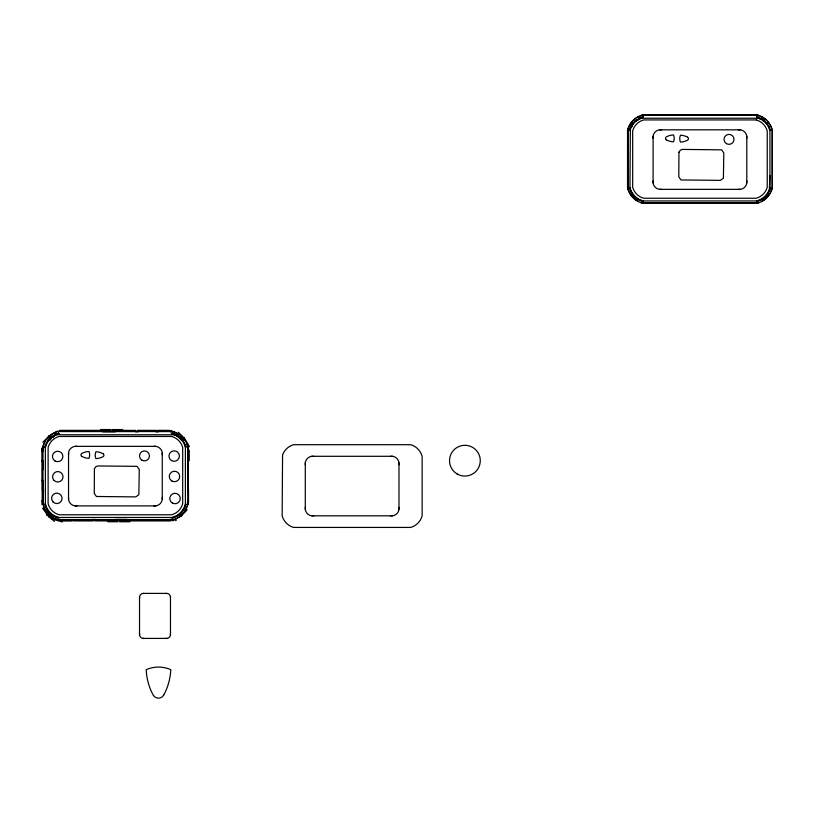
<?xml version="1.0" encoding="UTF-8"?>
<svg xmlns="http://www.w3.org/2000/svg" width="813" height="813" viewBox="0 0 813 813"><rect width="100%" height="100%" fill="white"/><g stroke="black" fill="none" stroke-linecap="round" stroke-linejoin="round"><path stroke-width="1.22" d="M68.546 497.404L68.577 499.71A7.5 7.5 0 0 0 74.725 505.849L77.032 505.879M139.531 633.825L139.694 635.675A4.055 4.055 0 0 0 142.265 638.246L144.114 638.408M162.254 454.833L162.224 452.526A7.5 7.5 0 0 0 156.086 446.388L153.769 446.357M170.476 597.982L170.303 596.132A4.055 4.055 0 0 0 167.742 593.561L165.882 593.399M305.292 507.342L305.312 509.649A7.5 7.5 0 0 0 311.46 515.788L313.767 515.818M398.99 464.782L398.959 462.475A7.5 7.5 0 0 0 392.821 456.327L390.514 456.296M653.093 180.872L653.113 183.179A7.5 7.5 0 0 0 659.262 189.327L661.569 189.358M746.791 138.312L746.761 136.005A7.5 7.5 0 0 0 740.623 129.856L738.316 129.826M144.114 593.399L142.265 593.561A4.055 4.055 0 0 0 139.694 596.132L139.531 597.982M165.882 638.408L167.742 638.246A4.055 4.055 0 0 0 170.303 635.675L170.476 633.825M58.292 519.893L58.678 517.444L56.9 516.875A18.425 18.425 0 0 1 46.006 505.991L45.437 504.212L42.987 504.588L43.709 506.834A20.874 20.874 0 0 0 56.046 519.172L58.292 519.893L172.508 519.893L174.754 519.172A20.874 20.874 0 0 0 187.092 506.834L187.813 504.588L187.813 446.642L187.092 444.396A20.874 20.874 0 0 0 174.754 432.059L172.508 431.337L58.292 431.337L56.046 432.059A20.874 20.874 0 0 0 43.709 444.396L42.987 446.642L42.987 504.588M172.508 431.337L172.132 433.786L173.901 434.355A18.425 18.425 0 0 1 184.795 445.239L185.364 447.018L187.813 446.642M642.829 203.362L643.215 200.923L641.437 200.354A18.425 18.425 0 0 1 630.542 189.459L629.973 187.681L627.534 188.067L628.256 190.313A20.874 20.874 0 0 0 640.583 202.64L642.829 203.362L757.055 203.362L759.291 202.64A20.874 20.874 0 0 0 771.628 190.313L772.35 188.067L772.35 130.11L771.628 127.865A20.874 20.874 0 0 0 759.291 115.537L757.055 114.816L642.829 114.816L640.583 115.537A20.874 20.874 0 0 0 628.256 127.865L627.534 130.11L627.534 188.067M757.055 114.816L756.669 117.255L758.448 117.824A18.425 18.425 0 0 1 769.332 128.718L769.911 130.497L772.35 130.11M629.882 128.932L630.309 127.57M45.406 446.357C46.859 440.859 51.321 436.266 56.829 434.762L173.972 434.762C179.48 436.266 183.941 440.859 185.394 446.357L185.394 505.879C183.941 511.387 179.48 515.97 173.972 517.475L56.829 517.475C51.321 515.97 46.859 511.387 45.406 505.879L45.345 445.463M185.771 504.273L185.171 506.123A18.821 18.821 0 0 1 174.043 517.251L172.193 517.851M629.577 130.436L630.166 128.576A18.821 18.821 0 0 1 641.294 117.448L643.154 116.859M769.941 175.476L769.332 189.459A18.425 18.425 0 0 1 758.448 200.354L756.669 200.923L757.055 203.362M770.307 187.742L769.708 189.602A18.821 18.821 0 0 1 758.58 200.73L756.73 201.319M41.504 449.691L45.538 440.036M42.611 450.148L43.617 447.739M187.346 502.434L187.62 501.794M184.693 511.905L186.187 508.328M186.705 507.078L188.728 502.251M630.858 126.228L632.27 123.698M47.733 440.229L49.552 437.994M42.957 442.15L49.268 435.839M180.953 516.103L187.275 509.792M50.589 437.008L51.707 436.124M48.343 436.317L57.398 431.093M49.542 437.008L50.264 436.591M54.644 434.071L55.731 433.441M172.234 519.812L173.555 519.05M179.968 515.351L181.289 514.578M172.834 520.848L181.888 515.625M175.588 520.655L176.289 520.249M638.683 118.129L639.983 117.56M55.447 434.091L59.288 433.654M640.664 115.731L642.859 115.019L757.015 115.019L759.22 115.731M640.756 115.974L642.9 115.283M759.22 202.447L757.015 203.159L642.859 203.159L640.664 202.447M58.607 433.38L56.758 433.979A18.821 18.821 0 0 0 45.63 445.107L45.04 446.957L45.569 446.144M45.182 504.934L45.406 503.958L45.63 506.123A18.821 18.821 0 0 0 56.758 517.251L58.607 517.851M659.587 129.826L740.297 129.826M659.587 189.358L740.297 189.358M642.9 202.884L756.974 202.884M100.538 429.538L111.005 429.538M112.235 429.569L122.702 429.569M59.705 430.372L100.731 430.372M122.804 430.392L135.507 430.402M137.194 430.372L157.143 430.392M158.423 430.301L170.029 430.392M100.538 430.738L111.005 430.738M112.235 430.768L122.702 430.768M59.705 431.571L135.507 431.612M135.7 431.551L170.029 431.591M102.723 431.815L115.405 431.815M135.68 431.815L138.22 431.815M155.964 431.815L158.494 431.815M171.401 433.654L175.232 434.091M75.05 446.357L155.761 446.357M311.786 456.296L392.496 456.296M75.05 505.879L155.761 505.879M311.786 515.818L392.496 515.818M58.363 519.416L60.904 519.416M92.591 519.416L95.121 519.416M115.405 519.416L126.808 519.416M169.907 519.416L172.437 519.416M58.323 519.68L60.863 519.68M92.57 519.68L105.385 519.7M115.405 519.68L126.818 519.68M169.947 519.68L172.478 519.68M60.396 519.71L72.011 519.802M73.292 519.71L93.231 519.731M105.71 519.71L115.476 519.71M127.082 519.731L150.954 519.731M151.259 519.741L170.72 519.731M107.733 520.533L118.19 520.533M119.43 520.564L129.887 520.564M61.544 521.001L72.011 521.001M73.292 520.909L93.231 520.93M94.928 520.899L108.891 520.909M129.694 520.93L170.72 520.93M107.733 521.733L118.19 521.733M119.43 521.763L129.887 521.763M143.047 593.399L166.96 593.399M143.047 638.408L166.96 638.408M661.569 129.826L659.262 129.856A7.5 7.5 0 0 0 653.113 136.005L653.093 138.312M738.316 189.358L740.623 189.327A7.5 7.5 0 0 0 746.761 183.179L746.791 180.872M313.767 456.296L311.46 456.327A7.5 7.5 0 0 0 305.312 462.475L305.292 464.782M77.032 446.357L74.725 446.388A7.5 7.5 0 0 0 68.577 452.526L68.546 454.833M390.514 515.818L392.821 515.788A7.5 7.5 0 0 0 398.959 509.649L398.99 507.342M153.769 505.879L156.086 505.849A7.5 7.5 0 0 0 162.224 499.71L162.254 497.404M627.534 130.11L629.973 130.497L630.542 128.718A18.425 18.425 0 0 1 641.437 117.824L643.215 117.255L642.829 114.816M769.941 187.691L772.35 188.067M42.987 446.642L45.437 447.018L46.006 445.239A18.425 18.425 0 0 1 56.9 434.355L58.678 433.786L58.292 431.337M187.813 504.588L185.394 504.212L184.795 505.991A18.425 18.425 0 0 1 173.901 516.875L172.132 517.444L172.508 519.893M52.418 517.871L62.306 520.706M52.093 519.029L62.144 521.916M756.974 115.283L759.129 115.974M756.73 116.859L758.58 117.448A18.821 18.821 0 0 1 769.708 128.576L770.307 130.436M643.154 201.319L641.294 200.73A18.821 18.821 0 0 1 630.166 189.602L629.577 187.742M172.193 433.38L174.043 433.979A18.821 18.821 0 0 1 185.171 445.107L185.771 446.957M170.862 430.788L175.679 432.811M176.929 433.329L180.506 434.833M170.395 431.896L171.045 432.17M172.803 432.912L173.972 433.4M176.472 434.437L177.63 434.925M761.08 118.129L762.33 118.81M176.533 434.66L177.783 435.331M48.231 514.873L52.195 518.003M46.28 514.863L46.829 515.3M48.333 516.479L54.491 521.346M763.519 119.592L764.637 120.487M178.972 436.124L182.092 439.071M178.393 432.252L183.941 437.801M180.283 435.839L181.238 436.794M182.193 437.75L183.088 438.644M43.546 507.576L45.863 510.686M46.676 511.773L49.796 515.96M42.581 508.298L48.841 516.682M184.226 437.628L189.459 446.683M183.189 438.227L184.49 440.494M186.472 443.928L188.413 447.292M768.905 126.228L769.454 127.57M746.791 136.33L746.791 182.854M653.093 136.33L653.093 182.854M628.002 130.182L628.002 187.996M398.99 462.79L398.99 509.324M305.292 462.79L305.292 509.324M189.246 450.311L189.246 460.778M188.514 490.483L188.514 500.94M188.423 447.201L188.423 450.9M188.413 461.51L188.423 491.57M188.423 500.473L188.423 502.81M188.047 450.311L188.047 460.778M170.476 596.915L170.476 634.892M162.254 452.851L162.254 499.385M139.531 596.915L139.531 634.892M68.546 452.851L68.546 499.385M43.465 489.436L43.465 491.956M43.374 490.839L43.374 501.296M43.15 448.796L43.15 451.144M43.15 460.869L43.15 469.619M43.17 480.341L43.201 491.977M43.15 500.717L43.912 506.763A20.66 20.66 0 0 0 44.593 508.41M42.174 490.839L42.174 501.296M41.951 448.796L41.951 451.144M41.951 460.869L41.951 469.619M41.961 480.341L41.961 490.107M41.951 500.717L41.951 504.588M41.859 450.666L41.859 461.123M41.93 470.29L41.93 480.747M631.498 127.407A18.059 18.059 0 0 1 632.219 126.035M636.203 121.289A18.059 18.059 0 0 1 640.126 118.779M635.939 118.21A20.66 20.66 0 0 0 628.449 127.936L627.738 130.141L627.738 188.037L628.449 190.232A20.66 20.66 0 0 0 629.14 191.878M637.443 117.245A20.66 20.66 0 0 1 639.018 116.422M760.866 116.422A20.66 20.66 0 0 1 762.442 117.245M763.935 118.21A20.66 20.66 0 0 1 766.669 120.497M767.868 121.808A20.66 20.66 0 0 1 771.435 127.936L772.147 130.141L772.147 188.037L771.435 190.232A20.66 20.66 0 0 1 770.744 191.878M767.665 121.98A20.396 20.396 0 0 1 768.732 123.373M759.749 118.779A18.059 18.059 0 0 1 761.131 119.501M762.442 120.344A18.059 18.059 0 0 1 763.671 121.289M767.665 196.197A20.396 20.396 0 0 1 766.476 197.488M763.783 199.754A20.396 20.396 0 0 1 762.309 200.699M769.921 193.453A20.66 20.66 0 0 1 768.956 194.957M767.868 196.37A20.66 20.66 0 0 1 762.442 200.933M629.384 126.411A20.396 20.396 0 0 1 632.219 121.98M633.408 120.69A20.396 20.396 0 0 1 634.699 119.501M637.443 200.933A20.66 20.66 0 0 1 629.963 193.453M637.575 200.699A20.396 20.396 0 0 1 636.091 199.754M634.699 198.677A20.396 20.396 0 0 1 632.219 196.197M631.142 194.805A20.396 20.396 0 0 1 630.197 193.321M173.779 434.701A18.059 18.059 0 0 1 175.212 435.301M176.594 436.022A18.059 18.059 0 0 1 177.905 436.866M179.134 437.821A18.059 18.059 0 0 1 181.329 440.016M49.471 440.016A18.059 18.059 0 0 1 51.666 437.821M52.906 436.866A18.059 18.059 0 0 1 54.217 436.022M52.906 517.454A20.66 20.66 0 0 1 48.678 514.202M51.554 516.275A20.396 20.396 0 0 1 48.871 514.019M94.42 468.684L94.257 493.379L96.412 496.489L135.751 496.895L138.86 494.741L139.267 469.467L137.112 466.357L97.773 465.951L95.873 466.692L94.42 468.684M678.957 152.153L678.794 176.858L680.948 179.958L720.288 180.364L723.397 178.21L723.804 152.935L721.649 149.836L682.31 149.419L680.42 150.161L678.957 152.153M282.568 454.955L282.141 515.818C283.605 521.326 288.066 525.909 293.564 527.424L410.717 527.424C416.215 525.909 420.677 521.326 422.14 515.818L422.14 456.296C420.677 450.798 416.215 446.205 410.717 444.701L293.564 444.701C288.524 446.093 284.337 450.046 282.568 454.955M630.37 128.495L629.943 189.358C631.406 194.856 635.868 199.439 641.366 200.953L758.519 200.953C764.017 199.439 768.478 194.856 769.941 189.358L769.941 129.826C768.478 124.328 764.017 119.745 758.519 118.231L641.366 118.231C636.325 119.623 632.128 123.586 630.37 128.495M756.253 119.938L643.632 119.938A15.721 15.721 0 0 0 632.656 130.913L632.656 187.264A15.721 15.721 0 0 0 643.632 198.24L756.253 198.24A15.721 15.721 0 0 0 767.228 187.264L767.228 130.913A15.721 15.721 0 0 0 756.242 119.938M171.706 436.459L59.095 436.459A15.721 15.721 0 0 0 48.119 447.445L48.119 503.786A15.721 15.721 0 0 0 59.095 514.761L171.706 514.771A15.721 15.721 0 0 0 182.681 503.786L182.691 447.445A15.721 15.721 0 0 0 171.706 436.469M726.527 143.688A4.98 4.98 0 0 0 734.007 139.369A4.98 4.98 0 0 0 726.527 135.049A4.98 4.98 0 0 0 726.527 143.688M687.574 137.173A16.494 16.494 0 0 0 680.471 135.212A8.506 8.506 0 0 0 680.471 142.092A16.29 16.29 0 0 0 687.574 140.141A1.687 1.687 0 0 0 687.574 137.173M666.375 139.866A16.494 16.494 0 0 0 673.479 141.828A8.506 8.506 0 0 0 673.479 134.948A16.29 16.29 0 0 0 666.375 136.889A1.687 1.687 0 0 0 666.375 139.866M163.759 695.024A58.902 58.902 0 0 0 170.771 669.668A30.366 30.366 0 0 0 146.208 669.668A58.19 58.19 0 0 0 153.149 695.024A6.026 6.026 0 0 0 163.759 695.024M141.99 460.209A4.98 4.98 0 0 0 149.46 455.9A4.98 4.98 0 0 0 141.99 451.581A4.98 4.98 0 0 0 141.99 460.209M103.038 453.705A16.494 16.494 0 0 0 95.934 451.743A8.506 8.506 0 0 0 95.934 458.613A16.29 16.29 0 0 0 103.038 456.672A1.687 1.687 0 0 0 103.038 453.705M81.839 456.388A16.494 16.494 0 0 0 88.932 458.349A8.506 8.506 0 0 0 88.932 451.479A16.29 16.29 0 0 0 81.839 453.42A1.687 1.687 0 0 0 81.839 456.388M54.105 480.473A5.234 5.234 0 0 0 62.855 478.135A5.234 5.234 0 0 0 56.443 471.723A5.234 5.234 0 0 0 54.105 480.473M53.13 502.048A5.234 5.234 0 0 0 61.879 499.71A5.234 5.234 0 0 0 55.477 493.298A5.234 5.234 0 0 0 53.13 502.048M55.05 460.991A5.234 5.234 0 0 0 62.886 456.469A5.234 5.234 0 0 0 55.05 451.937A5.234 5.234 0 0 0 55.05 460.991M171.878 480.991A5.234 5.234 0 0 0 179.724 476.469A5.234 5.234 0 0 0 171.878 471.936A5.234 5.234 0 0 0 171.878 480.991M171.573 460.605A5.234 5.234 0 0 0 179.419 456.073A5.234 5.234 0 0 0 171.573 451.54A5.234 5.234 0 0 0 171.573 460.605M172.417 503.044A5.234 5.234 0 0 0 180.262 498.521A5.234 5.234 0 0 0 172.417 493.989A5.234 5.234 0 0 0 172.417 503.044M50.711 439.05A17.795 17.795 0 0 0 49.674 440.189A17.764 17.764 0 0 1 50.721 439.071M54.349 436.256A17.795 17.795 0 0 0 53.048 437.079A17.764 17.764 0 0 1 54.359 436.276M457.201 473.999A15.386 15.386 0 0 0 480.28 460.686A15.386 15.386 0 0 0 457.201 447.363A15.386 15.386 0 0 0 457.201 473.999"/></g></svg>
